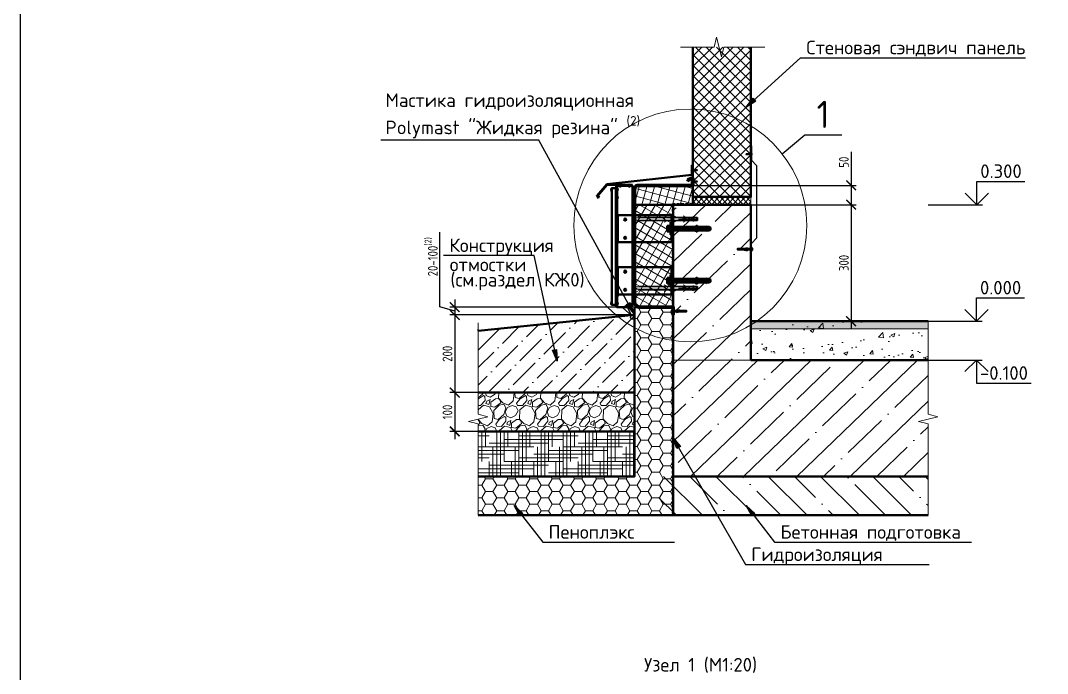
# Model space of a CAD drawing. Header units: millimetres. Extents: x -3689 to 2955806, y -724709 to -635850.
# Drawn here: x 2939567 to 2942212, y -714310 to -712627 of the extents above; entities that cross this region are included whole.
import ezdxf

# ---------------------------------------------------------------- set-up
doc = ezdxf.new("R2010")
doc.units = ezdxf.units.MM
doc.set_wipeout_variables(frame=1)
doc.header["$PDMODE"] = 35
doc.linetypes.add('DASHED2', pattern=[0.375, 0.25, -0.125])
for name, color, linetype, lineweight in [('_PP_Hatch', 9, 'Continuous', 9), ('_PP_Primary Line Continuous', 3, 'Continuous', 40), ('_Выноска', 7, 'Continuous', 15), ('K_Dim', 165, 'Continuous', 13), ('гидроветрозащита', 10, 'Continuous', 70), ('Гидроизоляция монолита', 30, 'DASHED2', 50), ('Стены сечение', 7, 'Continuous', 40), ('Штрих Бетон неармированный', 7, 'Continuous', 15), ('Штрих Железобетон', 7, 'Continuous', 15), ('Штрих Мин. Вата', 40, 'Continuous', 15)]:
    doc.layers.add(name, color=color, linetype=linetype, lineweight=lineweight)
doc.layers.add('S-METL', color=14, linetype='Continuous')
doc.layers.add('S-WALL-PATT', color=181, linetype='Continuous')
doc.styles.add('GOST 2.304', font='CS_Gost2304.shx')
doc.styles.add('GOST-2.304_Type-B', font='')
doc.styles.add('PDF ISOCPEUR', font='isocpeur.ttf')
doc.styles.get('GOST-2.304_Type-B').set_extended_font_data('GOST Common')
doc.linetypes.add('зигзаг', pattern='A,0.00254,-5.08,[131,ltypeshp.shx,S=5.08,R=0,X=-5.08,Y=0],-10.16,[131,ltypeshp.shx,S=5.08,R=180,X=5.08,Y=0],-5.08', length=20.32254)
doc.dimstyles.new('SPDS', dxfattribs={"dimscale": 100, "dimtxt": 2.5, "dimasz": 2.5, "dimexe": 1.25, "dimexo": 0.625, "dimtad": 1, "dimdec": 0, "dimrnd": 0.001, "dimtxsty": 'GOST 2.304', "dimblk": 'ARCHTICK', "dimblk1": 'ARCHTICK', "dimblk2": 'ARCHTICK', "dimcen": 2.5, "dimdle": 2, "dimadec": 0, "dimazin": 2, "dimtfac": 0.75, "dimtdec": 4, "dimtmove": 1, "dimatfit": 3, "dimfxl": 1, "dimtolj": 1, "dimarcsym": 0})

# ---------------------------------------------------------------- blocks, each defined once
blk = doc.blocks.new('*U395')
for points in [[(-60.6, -10.6), (-50, 0)], [(-50, 0), (100.4, 0)], [(111, -10.6), (100.4, 0)], [(-80.6, -11.6), (-90.6, -11.6), (-90.6, -10.6), (-60.6, -10.6)], [(131, -11.6), (141, -11.6), (141, -10.6), (111, -10.6)]]:
    blk.add_lwpolyline(points)
blk = doc.blocks.new('шуруп 4х40')
at = {"color": 0}
for p, q in [((-3.2, -2.9), (-3.2, 2.9)), ((-1.1, 5.3), (0, 5.3)), ((0, -5.3), (0, 5.3)), ((0, 1.9), (0.1, 2)), ((0.8, -1.7), (0, 1.1)), ((1.1, -2), (0.1, 2)), ((0.1, 2), (0.4, 1.7)), ((1.4, -1.7), (0.4, 1.7)), ((2.3, 1.7), (0.4, 1.7)), ((2.3, 1.7), (2.5, 2)), ((3.2, -1.7), (2.3, 1.7)), ((3.5, -2), (2.5, 2)), ((2.5, 2), (2.8, 1.7)), ((3.8, -1.7), (2.8, 1.7)), ((2.8, 1.7), (4.7, 1.7)), ((4.7, 1.7), (4.9, 2)), ((5.6, -1.7), (4.7, 1.7)), ((5.9, -2), (4.9, 2)), ((4.9, 2), (5.2, 1.7)), ((6.2, -1.7), (5.2, 1.7)), ((5.2, 1.7), (7.1, 1.7)), ((7.1, 1.7), (7.3, 2)), ((8.1, -1.7), (7.1, 1.7)), ((8.4, -2), (7.3, 2)), ((7.3, 2), (7.7, 1.7)), ((8.6, -1.7), (7.7, 1.7)), ((9.5, 1.7), (7.7, 1.7)), ((9.5, 1.7), (9.8, 2)), ((10.5, -1.7), (9.5, 1.7)), ((10.8, -2), (9.8, 2)), ((9.8, 2), (10.1, 1.7)), ((11.1, -1.7), (10.1, 1.7)), ((12, 1.7), (10.1, 1.7)), ((12, 1.7), (12.2, 2)), ((12.9, -1.7), (12, 1.7)), ((13.2, -2), (12.2, 2)), ((12.2, 2), (12.5, 1.7)), ((13.5, -1.7), (12.5, 1.7)), ((12.5, 1.7), (14.4, 1.7)), ((14.4, 1.7), (14.6, 2)), ((15.3, -1.7), (14.4, 1.7)), ((15.6, -2), (14.6, 2)), ((14.6, 2), (14.9, 1.7)), ((15.9, -1.7), (14.9, 1.7)), ((14.9, 1.7), (16.8, 1.7)), ((16.8, 1.7), (17.1, 2)), ((17.8, -1.7), (16.8, 1.7)), ((18.1, -2), (17.1, 2)), ((17.1, 2), (17.4, 1.7)), ((18.3, -1.7), (17.4, 1.7)), ((19.2, 1.7), (17.4, 1.7)), ((19.2, 1.7), (19.5, 2)), ((20.2, -1.7), (19.2, 1.7)), ((20.5, -2), (19.5, 2)), ((19.5, 2), (19.8, 1.7)), ((20.7, -1.7), (19.8, 1.7)), ((21.6, 1.7), (19.8, 1.7)), ((21.6, 1.7), (21.9, 2)), ((22.6, -1.7), (21.6, 1.7)), ((22.9, -2), (21.9, 2)), ((21.9, 2), (22.2, 1.7)), ((23.2, -1.7), (22.2, 1.7)), ((24, 1.7), (22.2, 1.7)), ((24, 1.7), (24.3, 2)), ((25, -1.7), (24, 1.7)), ((25.3, -2), (24.3, 2)), ((24.3, 2), (24.6, 1.7)), ((25.6, -1.7), (24.6, 1.7)), ((26.5, 1.7), (24.6, 1.7)), ((26.5, 1.7), (26.7, 2)), ((27.4, -1.7), (26.5, 1.7)), ((27.7, -2), (26.7, 2)), ((26.7, 2), (27, 1.7)), ((28, -1.7), (27, 1.7)), ((28.9, 1.7), (27, 1.7)), ((28.9, 1.7), (29.1, 2)), ((29.8, -1.7), (28.9, 1.7)), ((30.1, -2), (29.1, 2)), ((29.1, 2), (29.4, 1.7)), ((30.4, -1.7), (29.4, 1.7)), ((29.4, 1.7), (31.3, 1.7)), ((31.3, 1.7), (31.5, 2)), ((32.2, -1.7), (31.3, 1.7)), ((32.5, -2), (31.5, 2)), ((31.5, 2), (31.8, 1.7)), ((32.8, -1.7), (31.8, 1.7)), ((31.8, 1.7), (33.8, 1.7)), ((33.8, 1.7), (34, 2)), ((34.7, -1.7), (33.8, 1.7)), ((35, -2), (34, 2)), ((34, 2), (34.3, 1.7)), ((35.3, -1.7), (34.3, 1.7)), ((34.3, 1.7), (35.7, 1.7)), ((36.2, 1.5), (35.7, 1.7)), ((36.5, 1.7), (36.2, 1.5)), ((36.9, -1.2), (36.2, 1.5)), ((37.2, -1.4), (36.5, 1.7)), ((36.9, 1.2), (36.5, 1.7)), ((37.4, -1), (36.9, 1.2)), ((40, 0), (36.9, 1.2)), ((37.4, -1), (40, 0)), ((-1.1, -5.3), (0, -5.3)), ((0, -1.7), (0.8, -1.7)), ((0.8, -1.7), (1.1, -2)), ((1.4, -1.7), (1.1, -2)), ((1.4, -1.7), (3.2, -1.7)), ((3.2, -1.7), (3.5, -2)), ((3.8, -1.7), (3.5, -2)), ((3.8, -1.7), (5.6, -1.7)), ((5.6, -1.7), (5.9, -2)), ((6.2, -1.7), (5.9, -2)), ((6.2, -1.7), (8.1, -1.7)), ((8.1, -1.7), (8.4, -2)), ((8.6, -1.7), (8.4, -2)), ((8.6, -1.7), (10.5, -1.7)), ((10.5, -1.7), (10.8, -2)), ((11.1, -1.7), (10.8, -2)), ((11.1, -1.7), (12.9, -1.7)), ((12.9, -1.7), (13.2, -2)), ((13.5, -1.7), (13.2, -2)), ((13.5, -1.7), (15.3, -1.7)), ((15.3, -1.7), (15.6, -2)), ((15.9, -1.7), (15.6, -2)), ((15.9, -1.7), (17.8, -1.7)), ((17.8, -1.7), (18.1, -2)), ((18.3, -1.7), (18.1, -2)), ((18.3, -1.7), (20.2, -1.7)), ((20.2, -1.7), (20.5, -2)), ((20.7, -1.7), (20.5, -2)), ((20.7, -1.7), (22.6, -1.7)), ((22.6, -1.7), (22.9, -2)), ((23.2, -1.7), (22.9, -2)), ((23.2, -1.7), (25, -1.7)), ((25, -1.7), (25.3, -2)), ((25.6, -1.7), (25.3, -2)), ((25.6, -1.7), (27.4, -1.7)), ((27.4, -1.7), (27.7, -2)), ((28, -1.7), (27.7, -2)), ((28, -1.7), (29.8, -1.7)), ((29.8, -1.7), (30.1, -2)), ((30.4, -1.7), (30.1, -2)), ((30.4, -1.7), (32.2, -1.7)), ((32.2, -1.7), (32.5, -2)), ((32.8, -1.7), (32.5, -2)), ((32.8, -1.7), (34.7, -1.7)), ((34.7, -1.7), (35, -2)), ((35.3, -1.7), (35, -2)), ((35.3, -1.7), (35.7, -1.7)), ((35.7, -1.7), (36.9, -1.2)), ((36.9, -1.2), (37.2, -1.4)), ((37.2, -1.4), (37.4, -1))]:
    blk.add_line(p, q, dxfattribs=at)
for centre, start, end in [((1.8, 0.6), 122.3235, 155.8642), ((1.8, -0.6), 204.1358, 237.6765)]:
    blk.add_arc(centre, 5.56, start, end, dxfattribs=at)
blk = doc.blocks.new('дюбель 6х40')
for p, q in [((0, 3), (12, 3)), ((0, -3), (0, 3)), ((12, 3.6), (12.1, 4.5)), ((21, 2.1), (12, 3.6)), ((12, 3), (12, 2.1)), ((12, 2.1), (21, 2.1)), ((12, 0.3), (40, 0.3)), ((12, -0.3), (12, 0.3)), ((21, 3), (12.1, 4.5)), ((21, 3), (38.6, 3)), ((24, 1.2), (24, 3)), ((24, 1.2), (27.6, 1.2)), ((27.6, 1.2), (27.6, 3)), ((30, 1.2), (30, 3)), ((30, 1.2), (33.6, 1.2)), ((33.6, 1.2), (33.6, 3)), ((38.6, 3), (38.6, 0.3)), ((40, 1.8), (38.6, 3)), ((40, 1.8), (40, 0.3)), ((12, -3), (0, -3)), ((12, -0.3), (40, -0.3)), ((21, -2.1), (12, -3.6)), ((12, -2.1), (21, -2.1)), ((12, -3), (12, -2.1)), ((12, -3.6), (12.1, -4.5)), ((21, -3), (12.1, -4.5)), ((38.6, -3), (21, -3)), ((24, -1.2), (27.6, -1.2)), ((24, -1.2), (24, -3)), ((27.6, -1.2), (27.6, -3)), ((30, -1.2), (33.6, -1.2)), ((30, -1.2), (30, -3)), ((33.6, -1.2), (33.6, -3)), ((38.6, -0.3), (38.6, -3)), ((40, -1.8), (38.6, -3)), ((40, -0.3), (40, -1.8))]:
    blk.add_line(p, q)
blk = doc.blocks.new('*U410')
for name in ['шуруп 4х40', 'дюбель 6х40']:
    blk.add_blockref(name, (0, 0))
blk = doc.blocks.new('анкер')
at = {"color": 9, "ltscale": 10}
blk.add_line((10.1, 0), (-105.7, 0), dxfattribs=at)
at = {"color": 9, "ltscale": 5}
for p, q in [((-103, 6.2), (-102.4, 7.4)), ((-103, -6.2), (-103, 6.2)), ((-97.3, 7.4), (-102.4, 7.4)), ((-97.3, 3.7), (-102.4, 3.7)), ((-96.6, 8.7), (-97.3, 7.4)), ((-96.6, 8.7), (-96.6, -8.7)), ((-103, -6.2), (-102.4, -7.4)), ((-97.3, -3.7), (-102.4, -3.7)), ((-97.3, -7.4), (-102.4, -7.4)), ((-96.6, -8.7), (-97.3, -7.4))]:
    blk.add_line(p, q, dxfattribs=at)
at = {"color": 9}
for p, q in [((-96.1, 8.7), (-96.6, 8.7)), ((-96.1, -8.7), (-96.6, -8.7))]:
    blk.add_line(p, q, dxfattribs=at)
at = {"color": 9, "ltscale": 3}
blk.add_line((-96.1, 8.7), (-96.1, -8.7), dxfattribs=at)
at = {"color": 9, "ltscale": 7}
for p, q in [((-94.3, 4.9), (-28.6, 4.9)), ((-22.3, 4.9), (-28.4, 8.4)), ((-28.4, 8.4), (-28.4, 7.5)), ((-22.5, 4.1), (-28.4, 7.5)), ((-22.3, 4.9), (-4.3, 4.9)), ((-22.3, 4.9), (-4.3, 4.9)), ((-1.2, 4.9), (-4.3, 6.7)), ((-4.3, 6.7), (-4.3, 6.2)), ((-1.2, 4.1), (-4.3, 6.2)), ((-4.3, 4.9), (-4.3, 4.1)), ((-4.3, 4.1), (-1.2, 4.1)), ((-1.2, 4.9), (6.3, 4.9)), ((8.6, 3), (6.3, 4.9)), ((8.2, -0.5), (8.2, 0.5)), ((8.6, -3), (8.6, 3)), ((-94.3, -4.9), (-28.6, -4.9)), ((-22.5, -4.1), (-28.4, -7.5)), ((-22.3, -4.9), (-28.4, -8.4)), ((-28.4, -8.4), (-28.4, -7.5)), ((-24.9, -0.5), (-25.9, -0.5)), ((-22.3, -4.9), (-4.3, -4.9)), ((-4.3, -4.9), (-4.3, -4.1)), ((-4.3, -4.1), (-1.2, -4.1)), ((-1.2, -4.1), (-4.3, -6.2)), ((-1.2, -4.9), (-4.3, -6.7)), ((-4.3, -6.7), (-4.3, -6.2)), ((-1.2, -4.9), (6.3, -4.9)), ((8.6, -3), (6.3, -4.9))]:
    blk.add_line(p, q, dxfattribs=at)
blk.add_lwpolyline([(-96.1, -8.9), (-94.3, -8.9), (-94.3, 8.9), (-96.1, 8.9)], close=True, dxfattribs=at)
at = {"color": 9, "ltscale": 5}
blk.add_lwpolyline([(-94.3, 14.9), (-91.4, 14.9), (-91.4, -14.9), (-94.3, -14.9)], close=True, dxfattribs=at)
at = {"color": 9, "ltscale": 7}
for points in [[(-29.4, 0.5), (-30.2, 0.5)], [(-28.6, 4.9), (-28.6, 4.1), (-22.5, 4.1)], [(8.2, 0.5), (4.6, 0.5), (2.2, -1.7), (-2.5, 1.9), (-7.9, -1.7), (-13.6, 1.9), (-18.9, -1.7), (-23.3, 1.9), (-24.9, 0.5), (-26.4, 0.5)], [(8.2, -0.5), (4.6, -0.5), (2.2, -2.6), (-2.5, 1), (-7.9, -2.6), (-13.6, 1), (-18.9, -2.6), (-23.3, 0.9), (-24.9, -0.5), (-26.4, -0.5)], [(-29.4, -0.5), (-30.2, -0.5)], [(-28.6, -4.9), (-28.6, -4.1), (-22.5, -4.1)]]:
    blk.add_lwpolyline(points, dxfattribs=at)
for centre, radius, start, end in [((-30.2, 0), 0.471, 90, 270), ((-27.9, 0), 1.57, 17.4576, 162.5424), ((-27.9, 0), 1.57, 197.4576, 342.5424)]:
    blk.add_arc(centre, radius, start, end, dxfattribs=at)
at = {"color": 9, "ltscale": 5}
for points in [[(-102.4, 7.4), (-103.4, 5.6), (-102.4, 3.7)], [(-102.4, 3.7), (-103.4, 0), (-102.4, -3.7)], [(-97.3, 3.7), (-98.4, 5.6), (-97.3, 7.4)], [(-97.3, -3.7), (-98.4, 0), (-97.3, 3.7)], [(-102.4, -3.7), (-103.4, -5.6), (-102.4, -7.4)], [(-97.3, -7.4), (-98.4, -5.6), (-97.3, -3.7)]]:
    blk.add_rational_spline(points, [1.31624349047, 1.51986706708, 1.31624349047], degree=2, dxfattribs=at)
blk = doc.blocks.new('4.2x16')
at = {"lineweight": 0}
for p, q in [((-1.2, 5.3), (-1.2, -5.3)), ((14.9, 1.6), (16, 0))]:
    blk.add_line(p, q, dxfattribs=at)
for points in [[(-1.2, 3.6, 0.114819), (-2.1, 0.2), (-1.6, 0.2), (-1.6, -0.2), (-2.1, -0.2, 0.114819), (-1.2, -3.6)], [(0, -5.3), (0, 5.3, 0.414214), (-0.2, 5.5), (-1, 5.5, 0.414214), (-1.2, 5.3, 0.209763), (-1.2, 3.8)], [(0, 3.1, 0.414214), (1.5, 1.6), (3.3, 1.6), (3.6, 2.1)], [(14.2, -0.8, 0.131652), (14.9, -1.6), (16, 0), (14.2, -0.8), (9.9, 1.6), (14.9, 1.6), (14.7, 1.3), (15.7, -0.1)], [(-1.2, -3.8, 0.209763), (-1.2, -5.3, 0.414214), (-1, -5.5), (-0.2, -5.5, 0.414214), (0, -5.3)], [(5.1, -1.6), (1.5, -1.6, 0.414214), (0, -3.1)]]:
    blk.add_lwpolyline(points, format="xyb", dxfattribs=at)
for points in [[(0, -1.6), (0, -1.6), (0, 1.6)], [(3.6, 2.1), (5.4, -2.1)], [(3.9, 1.6), (5.3, 1.6)], [(5.6, 2.1), (7.4, -2.1)], [(5.9, 1.6), (7.3, 1.6)], [(7.6, 2.1), (9.4, -2.1)], [(7.9, 1.6), (9.3, 1.6)], [(14.7, 1.3), (11, 1.3), (14.6, -0.7)], [(7.1, -1.6), (5.7, -1.6)], [(9.1, -1.6), (7.7, -1.6)], [(11.1, -1.6), (9.7, -1.6)], [(11.7, -1.6), (11.4, -2.1)], [(14.9, -1.6), (11.7, -1.6)]]:
    blk.add_lwpolyline(points, dxfattribs=at)
for points in [[(3.6, 2.1), (5.7, -1.6), (5.4, -2.1), (3.3, 1.6)], [(5.3, 1.6), (5.6, 2.1), (7.7, -1.6), (7.4, -2.1)], [(7.3, 1.6), (7.6, 2.1), (9.7, -1.6), (9.4, -2.1)], [(9.6, 2.1), (11.4, -2.1), (9.3, 1.6), (9.6, 2.1), (11.7, -1.6)]]:
    blk.add_lwpolyline(points, close=True, dxfattribs=at)
blk = doc.blocks.new('*U385')
blk.add_blockref('4.2x16', (0, 0))
blk = doc.blocks.new('перфолента')
at = {"layer": '_PP_Primary Line Continuous', "color": 116, "true_color": 0x136734}
for points in [[(-3.3, -10.6), (-1.3, -10.6), (-1.3, 3.4), (-3.3, 3.4), (-3.3, -10.6)], [(-3.3, 3.4), (-1.3, -10.6), (-1.3, 3.4), (-3.3, -10.6)]]:
    blk.add_lwpolyline(points, dxfattribs=at)
blk = doc.blocks.new('кляммер')
at = {"layer": '_PP_Primary Line Continuous', "color": 6}
blk.add_lwpolyline([(0, 38), (0, 24.6), (-1, 24.6), (-1, 14.6), (0, 14.6), (0, 0)], dxfattribs=at)
blk.add_lwpolyline([(0, 0), (0, 6, 0.414214), (-1, 7), (-10.2, 7, -0.485847), (-13.1, 10.7), (-11.6, 16.8, 0.144281), (-11.7, 18), (-11.9, 18.6)], format="xyb", dxfattribs=at)
blk = doc.blocks.new('заклнпка')
at = {"layer": '_PP_Primary Line Continuous', "color": 116, "true_color": 0x136734}
blk.add_lwpolyline([(-0.3, -2.4), (0, -2.4), (0, -1.4), (2, -1.4, 1.795088), (2, 1.6), (0, 1.6), (0, 2.6), (-0.3, 2.6, 0.29532)], format="xyb", close=True, dxfattribs=at)
blk = doc.blocks.new('ваыаы')
at = {"layer": '_PP_Primary Line Continuous', "color": 159, "true_color": 0x22346e}
blk.add_lwpolyline([(-141.4, 35), (0, 35), (0, -35), (-141.4, -35)], close=True, dxfattribs=at)
blk.add_lwpolyline([(0, -35), (-3, -35), (-3, 35), (0, 35), (-3, -35), (0, -35), (-3, 35)], dxfattribs=at)
blk = doc.blocks.new('_ARCHTICK')
at = {"color": 0, "linetype": 'ByBlock', "const_width": 0.15}
blk.add_lwpolyline([(-0.5, -0.5), (0.5, 0.5)], dxfattribs=at)
blk = doc.blocks.new('*D421')
at = {"layer": '_Выноска', "color": 0, "lineweight": -2, "transparency": 16777216}
for p, q in [((2941706.5, -712965.8), (2941706.5, -713052)), ((2941706.5, -713032), (2941706.5, -713122)), ((2941253.6, -713052), (2941719, -713052)), ((2941253.6, -713102), (2941719, -713102))]:
    blk.add_line(p, q, dxfattribs=at)
at = {"layer": 'Defpoints', "color": 0, "transparency": 16777216}
for p in [(2941247.4, -713052), (2941247.4, -713102), (2941706.5, -713102)]:
    blk.add_point(p, dxfattribs=at)
at = {"layer": '_Выноска', "color": 0, "lineweight": -2, "transparency": 16777216, "xscale": 25, "yscale": 25, "zscale": 25}
for p, rotation in [((2941706.5, -713052), 90), ((2941706.5, -713102), 270)]:
    blk.add_blockref('_ARCHTICK', p, dxfattribs=dict(at, rotation=rotation))
at = {"layer": '_Выноска', "color": 0, "transparency": 16777216, "insert": (2941687.8, -712992.2), "char_height": 25, "attachment_point": 5, "rotation": 90, "style": 'GOST 2.304'}
blk.add_mtext('\\A1;50', dxfattribs=at)
blk = doc.blocks.new('*D422')
at = {"layer": '_Выноска', "color": 0, "lineweight": -2, "transparency": 16777216}
for p, q in [((2941706.5, -713082), (2941706.5, -713422)), ((2941454.6, -713102), (2941719, -713102)), ((2941469.5, -713402), (2941719, -713402))]:
    blk.add_line(p, q, dxfattribs=at)
at = {"layer": 'Defpoints', "color": 0, "transparency": 16777216}
for p in [(2941448.4, -713102), (2941463.3, -713402), (2941706.5, -713402)]:
    blk.add_point(p, dxfattribs=at)
at = {"layer": '_Выноска', "color": 0, "lineweight": -2, "transparency": 16777216, "xscale": 25, "yscale": 25, "zscale": 25}
for p, rotation in [((2941706.5, -713102), 90), ((2941706.5, -713402), 270)]:
    blk.add_blockref('_ARCHTICK', p, dxfattribs=dict(at, rotation=rotation))
at = {"layer": '_Выноска', "color": 0, "transparency": 16777216, "insert": (2941687.8, -713252), "char_height": 25, "attachment_point": 5, "rotation": 90, "style": 'GOST 2.304'}
blk.add_mtext('\\A1;300', dxfattribs=at)
blk = doc.blocks.new('*D423')
at = {"layer": '_Выноска', "color": 0, "lineweight": -2, "transparency": 16777216}
for p, q in [((2940685.3, -713366), (2940685.3, -713606)), ((2941142.1, -713386), (2940672.8, -713386)), ((2941142.1, -713586), (2940672.8, -713586))]:
    blk.add_line(p, q, dxfattribs=at)
at = {"layer": 'Defpoints', "color": 0, "transparency": 16777216}
for p in [(2941148.4, -713386), (2940685.3, -713586), (2941148.4, -713586)]:
    blk.add_point(p, dxfattribs=at)
at = {"layer": '_Выноска', "color": 0, "lineweight": -2, "transparency": 16777216, "xscale": 25, "yscale": 25, "zscale": 25}
for p, rotation in [((2940685.3, -713386), 90), ((2940685.3, -713586), 270)]:
    blk.add_blockref('_ARCHTICK', p, dxfattribs=dict(at, rotation=rotation))
at = {"layer": '_Выноска', "color": 0, "transparency": 16777216, "insert": (2940666.5, -713486), "char_height": 25, "attachment_point": 5, "rotation": 90, "style": 'GOST 2.304'}
blk.add_mtext('\\A1;200', dxfattribs=at)
blk = doc.blocks.new('*D424')
at = {"layer": '_Выноска', "color": 0, "lineweight": -2, "transparency": 16777216}
for p, q in [((2940685.3, -713566), (2940685.3, -713706)), ((2941142.1, -713586), (2940672.8, -713586)), ((2941142.1, -713686), (2940672.8, -713686))]:
    blk.add_line(p, q, dxfattribs=at)
at = {"layer": 'Defpoints', "color": 0, "transparency": 16777216}
for p in [(2941148.4, -713586), (2940685.3, -713686), (2941148.4, -713686)]:
    blk.add_point(p, dxfattribs=at)
at = {"layer": '_Выноска', "color": 0, "lineweight": -2, "transparency": 16777216, "xscale": 25, "yscale": 25, "zscale": 25}
for p, rotation in [((2940685.3, -713586), 90), ((2940685.3, -713686), 270)]:
    blk.add_blockref('_ARCHTICK', p, dxfattribs=dict(at, rotation=rotation))
at = {"layer": '_Выноска', "color": 0, "transparency": 16777216, "insert": (2940666.5, -713636), "char_height": 25, "attachment_point": 5, "rotation": 90, "style": 'GOST 2.304'}
blk.add_mtext('\\A1;100', dxfattribs=at)
blk = doc.blocks.new('*D425')
at = {"layer": '_Выноска', "color": 0, "lineweight": -2, "transparency": 16777216}
for p, q in [((2940647.1, -713364.6), (2940647.1, -713172.7)), ((2940685.3, -713346), (2940685.3, -713406)), ((2940685.3, -713376), (2940647.1, -713364.6)), ((2941142.1, -713366), (2940672.8, -713366)), ((2941142.1, -713386), (2940672.8, -713386))]:
    blk.add_line(p, q, dxfattribs=at)
at = {"layer": 'Defpoints', "color": 0, "transparency": 16777216}
for p in [(2941148.4, -713366), (2940685.3, -713386), (2941148.4, -713386)]:
    blk.add_point(p, dxfattribs=at)
at = {"layer": '_Выноска', "color": 0, "lineweight": -2, "transparency": 16777216, "xscale": 25, "yscale": 25, "zscale": 25}
for p, rotation in [((2940685.3, -713366), 90), ((2940685.3, -713386), 270)]:
    blk.add_blockref('_ARCHTICK', p, dxfattribs=dict(at, rotation=rotation))
at = {"layer": '_Выноска', "color": 0, "transparency": 16777216, "insert": (2940624.6, -713236), "char_height": 25, "width": 244.624, "attachment_point": 5, "rotation": 90, "style": 'GOST 2.304'}
blk.add_mtext('\\A1;20-100{\\H0.7x;\\S(2)^ ;}', dxfattribs=at)
blk = doc.blocks.new('заккккккл')
at = {"layer": '_PP_Primary Line Continuous', "color": 7}
for radius in [2.61, 0.21]:
    blk.add_circle((0, 0), radius, dxfattribs=at)
blk = doc.blocks.new('Паршют')
at = {"color": 1}
for p, q in [((164.4, 0), (113, 0)), ((162.6, -0.5), (162.6, 0.5)), ((163, -3), (163, 3)), ((83.3, -4.2), (77.4, -7.6)), ((83.5, -5), (77.4, -8.5)), ((77.4, -8.5), (77.4, -7.6)), ((113, -5), (125.8, -5)), ((131.8, -4.2), (125.9, -7.6)), ((132, -5), (125.9, -8.5)), ((125.9, -8.5), (125.9, -7.6)), ((129.4, -0.5), (128.5, -0.5)), ((132, -5), (150, -5)), ((150, -5), (150, -4.2)), ((150, -4.2), (153.2, -4.2)), ((153.2, -4.2), (150.1, -6.3)), ((153.2, -5), (150.1, -6.8)), ((150.1, -6.8), (150.1, -6.3)), ((153.2, -5), (160.6, -5)), ((163, -3), (160.6, -5))]:
    blk.add_line(p, q, dxfattribs=at)
at = {"color": 9, "ltscale": 7}
for p, q in [((83.5, -5), (101.5, -5)), ((107.6, -4.2), (101.7, -7.6)), ((107.8, -5), (101.7, -8.5)), ((101.7, -8.5), (101.7, -7.6)), ((107.8, -5), (125.8, -5))]:
    blk.add_line(p, q, dxfattribs=at)
at = {"color": 1}
for points in [[(77.4, 7.6), (77.4, 8.5), (83.5, 5), (101.5, 5), (101.5, 4.2), (107.6, 4.2), (101.7, 7.6), (101.7, 8.5), (107.8, 5), (125.8, 5), (125.8, 4.2), (131.8, 4.2), (125.9, 7.6), (125.9, 8.5), (132, 5), (150, 5), (150, 4.2), (153.2, 4.2), (150.1, 6.3), (150.1, 6.8), (153.2, 5), (160.6, 5), (162.9, 3), (162.9, -3), (160.6, -5), (153.2, -5), (150.1, -6.8), (150.1, -6.3), (153.2, -4.2), (150, -4.2), (150, -5), (132, -5), (125.9, -8.5), (125.9, -7.6), (131.8, -4.2), (125.8, -4.2), (125.8, -5), (107.8, -5), (101.7, -8.5), (101.7, -7.6), (107.6, -4.2), (101.5, -4.2), (101.5, -5), (83.5, -5), (77.4, -8.5), (77.4, -7.6), (83.3, -4.2), (77.2, -4.2), (77.2, -5), (12.7, -5), (3, -10.4), (3, -30), (0, -30), (0, 30), (3, 30), (3, 10.4), (12.7, 5), (77.2, 5), (77.2, 4.2), (83.3, 4.2), (77.4, 7.6)], [(162.9, -3), (3.4, -3), (0.6, -6.7), (0.6, -6.7), (0, -6.7), (0, 6.7), (0.6, 6.7), (0.6, 6.7), (3.4, 3), (162.9, 3)], [(113, 5), (125.8, 5), (125.8, 4.2), (131.8, 4.2), (125.9, 7.6)], [(125, 0.5), (124.1, 0.5)], [(132, 5), (125.9, 8.5), (125.9, 7.6)], [(162.6, 0.5), (158.9, 0.5), (156.6, -1.7), (151.9, 1.9), (146.5, -1.7), (140.8, 1.9), (135.5, -1.7), (131.1, 1.9), (129.4, 0.5), (128, 0.5)], [(162.6, -0.5), (158.9, -0.5), (156.6, -2.6), (151.9, 1), (146.5, -2.6), (140.8, 1), (135.5, -2.6), (131.1, 0.9), (129.4, -0.5), (128, -0.5)], [(150, 5), (132, 5), (150, 5), (150, 4.2), (153.2, 4.2), (150.1, 6.3)], [(163, 3), (160.6, 5), (153.2, 5), (150.1, 6.8), (150.1, 6.3)], [(77.2, -5), (77.2, -4.2), (83.3, -4.2)], [(125, -0.5), (124.1, -0.5)], [(125.8, -5), (125.8, -4.2), (131.8, -4.2)]]:
    blk.add_lwpolyline(points, dxfattribs=at)
at = {"color": 9, "ltscale": 7}
for points in [[(83.5, 5), (101.5, 5), (83.5, 5), (77.4, 8.5), (77.4, 7.6)], [(101.5, 5), (101.5, 4.2), (107.6, 4.2), (101.7, 7.6)], [(107.8, 5), (125.8, 5), (107.8, 5), (101.7, 8.5), (101.7, 7.6)], [(101.5, -5), (101.5, -4.2), (107.6, -4.2)]]:
    blk.add_lwpolyline(points, dxfattribs=at)
at = {"color": 1}
for centre, radius, start, end in [((124.1, 0), 0.471, 90, 270), ((126.5, 0), 1.57, 17.4576, 162.5424), ((126.5, 0), 1.57, 197.4576, 342.5424)]:
    blk.add_arc(centre, radius, start, end, dxfattribs=at)

msp = doc.modelspace()

# ---------------------------------------------------------------- hatches: boundary and pattern name
for points in [[(2941435.2, -712851.5), (2941453.9, -712827.4), (2941461, -712835.2)], [(2940948.8, -713504.9), (2940937.2, -713476.7), (2940947.6, -713474.5)], [(2941247.4, -713701.5), (2941266.8, -713725), (2941257.6, -713730.2)], [(2940838.6, -713877), (2940861.1, -713897.5), (2940852.8, -713903.9)], [(2941436.1, -713877), (2941458.7, -713897.5), (2941450.3, -713903.9)]]:
    msp.add_hatch(color=256).paths.add_polyline_path(points, flags=0)
at = {"layer": '_PP_Hatch', "ltscale": 10}
h = msp.add_hatch(dxfattribs=at)
h.set_pattern_fill('ANSI35', color=256, scale=15, angle=359)
h.set_pattern_definition([(44, (2873942.74, -726670.135), (-66.16621, 68.51712), []), (44, (2874010.08, -726671.31), (-66.16621, 68.51712), [119.0625, -23.8125, 0, -23.8125])])
h.paths.add_polyline_path([(2941448.4, -713502), (2941448.4, -713102), (2941248.4, -713102), (2941248.4, -713502), (2941248.4, -713802), (2941448.4, -713802)])
h.paths.add_polyline_path([(2941904.9, -713802), (2941904.9, -713502), (2941448.4, -713502), (2941448.4, -713802)])
at = {"layer": '_PP_Hatch', "ltscale": 20}
h = msp.add_hatch(dxfattribs=at)
h.set_pattern_fill('ANSI36', color=256, scale=10)
h.set_pattern_definition([(45, (2910511.015, -739894.772), (16.83798, 61.73926), [79.375, -15.875, 0, -15.875])])
h.paths.add_polyline_path([(2940745.8, -713586), (2941148.4, -713586), (2941148.4, -713478.4), (2941148.1, -713446.3), (2941148.1, -713386.1), (2940745.3, -713426.7)])
h = msp.add_hatch(dxfattribs=at)
h.set_pattern_fill('GRAVEL', color=256, scale=3, angle=45)
h.set_pattern_definition([(273.0127875, (2922119.311, -584603.965), (53.88153666, -915.98612435), [10.251643, -1014.91451]), (229.969741, (2922119.8497, -584614.2023), (592.696900665, 700.45998026), [17.59214, -1741.621467]), (177.510447, (2922108.5345, -584627.6727), (1131.51227128, -53.8815363), [12.404446, -1228.041684]), (312.273689, (2922100.991, -584662.157), (-1023.74919768, 1131.51227136), [16.020136, -1585.993123]), (337.8336542, (2922111.7674, -584674.0108), (-915.98612436, 377.17075705), [15.70901, -1555.194232]), (42.273689, (2922126.3154, -584679.9378), (-1131.51227136, -1023.74919768), [16.020136, -1585.993123]), (82.6942405, (2922138.1694, -584669.1615), (-161.64461011, -1239.275344717), [21.18581, -2097.39346]), (117.2553284, (2922140.8635, -584648.1477), (-808.22305076, 1562.564565135), [20.001586, -1980.1577]), (166.4295656, (2922131.7036, -584630.3668), (-1131.51227128, 269.40768353), [16.07439, -1591.36637]), (220.2363583, (2922116.078, -584626.595), (646.5784408, 538.81536716), [18.3514, -899.21811]), (267.3974378, (2922102.0688, -584638.449), (-53.881536683, -1239.27534471), [23.732338, -2349.503175]), (183.814075, (2922154.873, -584609.353), (-700.45997745, -53.88153668), [8.100136, -801.916975]), (216.4692344, (2922146.7904, -584609.8918), (808.22305079, 592.69690413), [15.41046, -1525.63917]), (270, (2922134.4, -584619.05), (53.881537, -53.881537), [10.77628, -96.986793]), (248.1985905, (2922124.16, -584616.358), (161.6446102, 377.1707571), [5.80324, -574.51867]), (336.80141, (2922122.005, -584621.746), (-215.5261469, 107.7630734), [8.20697, -402.14259]), (75.963757, (2922129.548, -584624.979), (53.8815367, 269.4076836), [13.32959, -430.988945]), (206.565051, (2922132.781, -584612.047), (161.64461, 53.8815367), [9.638614, -231.326944]), (61.3895403, (2922090.7536, -584652.997), (377.17075708, 700.45997744), [13.50264, -1336.7648]), (115.346176, (2922097.2194, -584641.143), (377.17075706, -808.2230509), [11.32797, -1121.46647]), (338.1985905, (2922122.005, -584601.271), (-377.1707571, 161.6446102), [11.606403, -568.715508]), (28.6104597, (2922132.7812, -584605.5812), (-700.45997742, -377.17075713), [13.50264, -1336.7648]), (24.443955, (2922124.16, -584686.4036), (-377.1707571, -161.6446102), [13.021056, -638.03203]), (339.7751406, (2922136.014, -584681.0154), (-862.1045878, 323.2892199), [10.910164, -1080.1078]), (111.8014095, (2922176.425, -584654.613), (-161.6446102, 377.1707571), [11.606403, -568.715508]), (62.3540246, (2922172.1148, -584643.837), (-484.93383048, -915.98612438), [12.77348, -1264.57128]), (114.443955, (2922150.023, -584681.015), (161.6446102, -377.1707571), [6.51053, -644.542557]), (146.309932, (2922173.192, -584657.846), (-269.4076836, 161.6446102), [3.88544, -384.65985]), (210.963757, (2922169.96, -584655.691), (215.526147, 107.7630735), [15.70901, -298.471638]), (231.009006, (2922156.489, -584663.7733), (484.93383051, 592.69690402), [14.55801, -1441.240946]), (348.690068, (2922134.398, -584629.828), (-161.6446102, 53.8815367), [10.989716, -263.75329]), (38.1572266, (2922145.174, -584631.9832), (1023.74919776, 808.22305095), [19.186703, -1899.48027]), (105.945396, (2922160.261, -584620.129), (161.64461017, -592.696904), [7.845247, -776.68177]), (135, (2922158.106, -584612.586), (-107.763073, 0), [4.572, -71.628]), (165.256437, (2922153.795, -584663.2345), (592.69690398, -161.64461022), [10.58601, -1048.018223]), (93.0127875, (2922143.5575, -584660.5404), (-53.88153666, 915.98612435), [20.503286, -1004.662866]), (45, (2922142.48, -584640.065), (0, 107.763073), [19.812, -56.388]), (10.3048465, (2922156.489, -584626.056), (915.98612426, 161.64461067), [12.048287, -1192.7795]), (299.054604, (2922168.343, -584623.901), (161.6446102, -269.4076836), [11.094872, -543.6495]), (252.6459754, (2922173.7312, -584633.5996), (-484.93383065, -1562.56456503), [18.064353, -1788.373933]), (220.4260787, (2922168.343, -584650.8417), (-754.34151417, -646.57844072), [19.110884, -1891.975394])])
h.paths.add_polyline_path([(2940745.8, -713586), (2940745.8, -713686), (2941148.4, -713686), (2941148.4, -713586)])
at = {"layer": '_PP_Hatch', "ltscale": 10}
h = msp.add_hatch(dxfattribs=at)
h.set_pattern_fill('ANSI35', color=256, scale=15, angle=90)
h.set_pattern_definition([(135, (2873942.74, -726670.135), (-67.35192, -67.35192), []), (135, (2873942.74, -726602.78), (-67.35192, -67.35192), [119.0625, -23.8125, 0, -23.8125])])
h.paths.add_polyline_path([(2941448.4, -713802), (2941198.4, -713802), (2941198.4, -713902), (2941448.4, -713902)])
h.paths.add_polyline_path([(2941904.9, -713902), (2941904.9, -713802), (2941448.4, -713802), (2941448.4, -713902)])
at = {"layer": '_Выноска'}
h = msp.add_hatch(color=256, dxfattribs=at)
h.set_gradient(color2=(0, 0, 0))
edge = h.paths.add_edge_path()
edge.add_line((2941295.8, -713000.3), (2941295.8, -713025.3))
edge.add_line((2941295.8, -713025.3), (2941298.4, -713025.3))
edge.add_line((2941298.4, -713025.3), (2941298.4, -712998))
edge.add_line((2941298.4, -712998), (2941297.8, -712998))
edge.add_arc((2941297.8, -713000), 2, 90, 180)
edge.add_line((2941295.8, -713000), (2941295.8, -713000.3))
h = msp.add_hatch(color=256, dxfattribs=at)
h.dxf.hatch_style = 1
h.paths.add_polyline_path([(2941448.4, -713402), (2941904.9, -713402), (2941904.9, -713422), (2941448.4, -713422)])
at = {"layer": 'S-WALL-PATT'}
h = msp.add_hatch(color=7, dxfattribs=at)
h.dxf.hatch_style = 1
edge = h.paths.add_edge_path()
edge.add_line((2941143.4, -713386.6), (2941148.4, -713392))
edge.add_line((2941148.4, -713392), (2941148.5, -713378.5))
edge.add_arc((2941128.9, -713371.8), 20.7, 314.3226, 341.0309, ccw=False)
at = {"layer": 'Штрих Бетон неармированный'}
h = msp.add_hatch(dxfattribs=at)
h.set_pattern_fill('AR-CONC', color=256, scale=0.57)
h.set_pattern_definition([(50, (2910561.015, -739900.38), (103.84526, -9.08528), [10.8585, -119.4435]), (355, (2910561.02, -739900.38), (-20.08875, 108.9024), [8.6868, -95.55513]), (100.45144, (2910569.67, -739901.13), (83.7565, 99.81712), [9.2283, -101.51144]), (46.1842, (2910561.02, -739871.42), (154.51505, -23.96413), [16.28775, -179.16525]), (96.63556, (2910573.89, -739873.42), (135.32036, 141.0329), [13.84246, -152.2673]), (351.18415, (2910561.02, -739871.42), (135.32036, 141.0329), [13.0302, -143.33205]), (21, (2910575.49, -739878.66), (86.4202, -58.29116), [10.8585, -119.4435]), (326, (2910575.49, -739878.66), (35.22716, 104.98714), [8.6868, -95.5548]), (71.45144, (2910582.69, -739883.52), (121.64736, 46.69598), [9.2283, -101.51126]), (37.5, (2910561.015, -739900.378), (1.760504, 48.196372), [0, -94.39656, 0, -97.0026, 0, -95.91675]), (7.5, (2910561.015, -739900.38), (38.08721, 57.10293), [0, -55.30596, 0, -92.22486, 0, -36.55695]), (327.5, (2910528.73, -739900.378), (77.28664, -3.265384), [0, -36.195, 0, -112.9284, 0, -149.8473]), (317.5, (2910514.25, -739900.38), (84.43363, 14.4931), [0, -47.0535, 0, -74.99604, 0, -106.4133])])
h.paths.add_polyline_path([(2941904.9, -713502), (2941904.9, -713402), (2941448.4, -713402), (2941448.4, -713502)])
at = {"layer": 'Штрих Железобетон'}
h = msp.add_hatch(dxfattribs=at)
h.set_pattern_fill('HOUND', color=256, scale=6)
h.set_pattern_definition([(0, (2910561.015, -739900.378), (38.1, 9.525), [152.4, -76.2]), (90, (2910561.015, -739900.378), (-9.525, -38.1), [152.4, -76.2])])
h.paths.add_polyline_path([(2940745.8, -713686), (2940745.8, -713802), (2941148.4, -713802), (2941148.4, -713686)])
at = {"layer": 'Штрих Мин. Вата'}
h = msp.add_hatch(dxfattribs=at)
h.set_pattern_fill('ANSI37', color=256, scale=6)
h.set_pattern_definition([(45, (2910561.015, -739900.378), (-13.470384, 13.470384), []), (135, (2910561.015, -739900.378), (-13.470384, -13.470384), [])])
h.paths.add_polyline_path([(2941298.4, -712695.6), (2941448.4, -712695.6), (2941448.4, -713082), (2941298.4, -713082)])
h = msp.add_hatch(dxfattribs=at)
h.set_pattern_fill('ANSI37', color=256, scale=6, angle=30)
h.set_pattern_definition([(75, (2910561.015, -743124.327), (-18.400887, 4.930503), []), (165, (2910561.015, -743124.327), (-4.930503, -18.400887), [])])
edge = h.paths.add_edge_path()
edge.add_line((2941298.4, -713102), (2941298.4, -713052))
edge.add_line((2941298.4, -713052), (2941158.4, -713052))
edge.add_arc((2941158.4, -713062), 10, 90, 180)
edge.add_line((2941148.4, -713062), (2941148.4, -713102))
edge.add_line((2941148.4, -713102), (2941298.4, -713102))
h = msp.add_hatch(dxfattribs=at)
h.set_pattern_fill('ANSI37', color=256, scale=3)
h.set_pattern_definition([(45, (2910561.015, -739900.378), (-6.735192, 6.735192), []), (135, (2910561.015, -739900.378), (-6.735192, -6.735192), [])])
h.paths.add_polyline_path([(2941298.4, -713082), (2941448.4, -713082), (2941448.4, -713102), (2941298.4, -713102)])
h = msp.add_hatch(dxfattribs=at)
h.set_pattern_fill('ANSI37', color=256, scale=6, angle=15)
h.set_pattern_definition([(60, (2910561.015, -743124.327), (-16.497784, 9.525), []), (150, (2910561.015, -743124.327), (-9.525, -16.497784), [])])
edge = h.paths.add_edge_path()
edge.add_line((2941248.4, -713366), (2941248.4, -713102))
edge.add_line((2941248.4, -713102), (2941148.4, -713102))
edge.add_line((2941148.4, -713102), (2941148.4, -713352))
edge.add_arc((2941163, -713351.6), 14.6, 181.5535, 259.3691)
edge.add_line((2941160.3, -713366), (2941248.4, -713366))
h = msp.add_hatch(dxfattribs=at)
h.set_pattern_fill('HONEY', color=256, scale=6)
h.set_pattern_definition([(0, (2910561.015, -743124.327), (28.575, 16.497784), [19.05, -38.1]), (120, (2910561.015, -743124.327), (-28.575, 16.497784), [19.05, -38.1]), (60, (2910561.015, -743124.327), (6e-08, 32.995568), [-38.1, 19.05])])
h.paths.add_polyline_path([(2941148.4, -713366), (2941148.4, -713802), (2940745.8, -713802), (2940745.8, -713902), (2941248.4, -713902), (2941248.4, -713366)])

# ---------------------------------------------------------------- linework, layer by layer
msp.add_line((2941528.9, -712970.9), (2941587.5, -712922.1))
for points in [[(2941435.2, -712851.5), (2941576.2, -712723.3)], [(2941576.2, -712723.3), (2942155.2, -712723.3)], [(2941587.5, -712922.1), (2941682.5, -712922.1)], [(2940902.2, -712935.9), (2940495.1, -712935.9)], [(2942030.1, -713042), (2942153.6, -713042)], [(2942000.1, -713072), (2942030.1, -713102), (2942060.1, -713072)], [(2940889.7, -713232.9), (2940656.7, -713232.9)], [(2940948.8, -713504.9), (2940889.7, -713232.9)], [(2942029.3, -713402), (2942029.3, -713342)], [(2942029.3, -713342), (2942152.8, -713342)], [(2941999.3, -713372), (2942029.3, -713402), (2942059.3, -713372)], [(2941904.9, -713402), (2942044.3, -713402)], [(2940745.8, -713426.6), (2940745.8, -713422.4)], [(2941904.9, -713502), (2942044.3, -713502)], [(2941999.3, -713532), (2942029.3, -713502), (2942059.3, -713532)], [(2942029.3, -713502), (2942029.3, -713562)], [(2942029.3, -713562), (2942170.3, -713562)], [(2941247.4, -713701.5), (2941434.1, -714029.1)], [(2940838.6, -713877), (2940911.9, -713971.5)], [(2941436.1, -713877), (2941509.4, -713971.5)], [(2940911.9, -713971.5), (2941251.3, -713971.5)], [(2941509.4, -713971.5), (2942016.9, -713971.5)], [(2941434.1, -714029.1), (2941784.3, -714029.1)], [(2941434.1, -714029.1), (2941907.4, -714029.1)]]:
    msp.add_lwpolyline(points)
for points in [[(2941435.2, -712851.5), (2941453.9, -712827.4), (2941461, -712835.2)], [(2941141, -713387.7), (2941118.2, -713367.4), (2941126.5, -713360.8)], [(2940948.8, -713504.9), (2940937.2, -713476.7), (2940947.6, -713474.5)], [(2941247.4, -713701.5), (2941266.8, -713725), (2941257.6, -713730.2)], [(2940838.6, -713877), (2940861.1, -713897.5), (2940852.8, -713903.9)], [(2941436.1, -713877), (2941458.7, -713897.5), (2941450.3, -713903.9)]]:
    msp.add_lwpolyline(points, close=True)
at = {"elevation": 0.3}
for points in [[(2942030.1, -713102), (2942030.1, -713042)], [(2941904.9, -713102), (2942045.1, -713102)]]:
    msp.add_lwpolyline(points, dxfattribs=at)
msp.add_circle((2941143.4, -713392), 5)
at = {"layer": '_PP_Hatch', "linetype": 'Continuous', "ltscale": 10}
for p, q in [((2941248.4, -713152), (2941248.4, -713102)), ((2941248.4, -713242), (2941248.4, -713192)), ((2941248.4, -713332), (2941248.4, -713282))]:
    msp.add_line(p, q, dxfattribs=at)
at = {"layer": '_PP_Hatch', "ltscale": 10}
msp.add_lwpolyline([(2941248.4, -713102), (2941248.4, -713502)], dxfattribs=at)
at = {"layer": '_PP_Primary Line Continuous', "ltscale": 10}
for points in [[(2941298.4, -712695.6), (2941298.4, -713082), (2941448.4, -713082), (2941448.4, -712695.6)], [(2941448.4, -713502), (2941448.4, -713102), (2941248.4, -713102), (2941248.4, -713502), (2941248.4, -713502), (2941248.4, -713802), (2941904.9, -713802)], [(2940745.8, -713802), (2941148.4, -713802), (2941148.4, -713366), (2941248.4, -713366), (2941248.4, -713902), (2940745.8, -713902)], [(2941904.9, -713502), (2941448.4, -713502)], [(2940745.8, -713902), (2941904.9, -713902)]]:
    msp.add_lwpolyline(points, dxfattribs=at)
at = {"layer": '_PP_Primary Line Continuous'}
for points in [[(2941295.8, -713000.3), (2941295.8, -713025.3), (2941077.5, -713049), (2941077.5, -713049), (2941051.3, -713079), (2941054.5, -713084.2), (2941057.2, -713078.7)], [(2941143.4, -713051), (2941078.4, -713051), (2941053.8, -713079.3), (2941054.3, -713080.1), (2941055.5, -713077.8)], [(2941142.4, -713052), (2941102.4, -713052), (2941102.4, -713092)], [(2941248.4, -713366), (2941148.4, -713366)], [(2941904.9, -713502), (2941448.4, -713502), (2941448.4, -713402), (2941904.9, -713402)], [(2940745.8, -713802), (2941148.4, -713802), (2941148.4, -713686), (2940745.8, -713686)]]:
    msp.add_lwpolyline(points, dxfattribs=at)
msp.add_lwpolyline([(2941100.1, -713059.5), (2941090.1, -713059.5), (2941090.1, -713359.5), (2941100.1, -713359.5)], close=True, dxfattribs=at)
at = {"layer": '_PP_Primary Line Continuous', "color": 217, "true_color": 0x93278f}
msp.add_lwpolyline([(2941143.4, -713366), (2941103.4, -713366), (2941103.4, -713053), (2941143.4, -713053), (2941143.4, -713366)], dxfattribs=at)
at = {"layer": '_PP_Primary Line Continuous', "ltscale": 10}
msp.add_lwpolyline([(2941298.4, -713102), (2941298.4, -713052), (2941158.4, -713052, 0.414214), (2941148.4, -713062), (2941148.4, -713102), (2941298.4, -713102)], format="xyb", dxfattribs=at)
msp.add_lwpolyline([(2941248.4, -713366), (2941248.4, -713102), (2941148.4, -713102), (2941148.4, -713352, 0.353214), (2941160.3, -713366)], format="xyb", close=True, dxfattribs=at)
at = {"layer": '_Выноска'}
for points in [[(2941267.2, -712695.6), (2941267.2, -712695.6), (2941353.5, -712695.6), (2941359.8, -712670.6), (2941372.3, -712720.6), (2941378.5, -712695.6), (2941461.4, -712695.6), (2941483.8, -712695.6)], [(2940745.8, -713902), (2940745.8, -713887), (2940745.8, -713666.8), (2940720.8, -713660.6), (2940770.8, -713648.1), (2940745.8, -713641.8), (2940745.8, -713421.6), (2940745.8, -713406.6)], [(2941904.9, -713902), (2941904.9, -713887), (2941904.9, -713666.8), (2941879.9, -713660.6), (2941929.9, -713648.1), (2941904.9, -713641.8), (2941904.9, -713421.6), (2941904.9, -713406.6)]]:
    msp.add_lwpolyline(points, dxfattribs=at)
msp.add_lwpolyline([(2941295.8, -713000.3), (2941295.8, -713000.3), (2941295.8, -713025.3), (2941298.4, -713025.3), (2941298.4, -712998), (2941297.8, -712998, 0.414214), (2941295.8, -713000), (2941295.8, -713000.3)], format="xyb", dxfattribs=at)
msp.add_lwpolyline([(2941448.4, -713402), (2941904.9, -713402), (2941904.9, -713422), (2941448.4, -713422)], close=True, dxfattribs=at)
at = {"layer": '_Выноска', "linetype": 'зигзаг'}
msp.add_lwpolyline([(2941248.4, -713502), (2941448.4, -713502)], dxfattribs=at)
at = {"layer": '_Выноска'}
msp.add_circle((2941292.4, -713155.4), 300, dxfattribs=at)
at = {"layer": 'K_Dim'}
msp.add_lwpolyline([(2941298.4, -713082), (2941448.4, -713082), (2941448.4, -713102), (2941298.4, -713102)], close=True, dxfattribs=at)
at = {"layer": 'гидроветрозащита'}
msp.add_lwpolyline([(2941248.4, -713386), (2941248.4, -713366), (2941160.3, -713366, -0.353214), (2941148.4, -713352), (2941148.4, -713062, -0.414214), (2941158.4, -713052), (2941297.4, -713052, 0.414214), (2941298.4, -713051), (2941298.4, -713035, 0.49451), (2941296.2, -713033.1), (2941296.2, -713033.1, 0.314575), (2941285, -713042.4)], format="xyb", dxfattribs=at)
msp.add_lwpolyline([(2941248.4, -713386), (2941248.4, -713366), (2941160.3, -713366, -0.353214), (2941148.4, -713352), (2941148.4, -713062, -0.414214), (2941158.4, -713052), (2941297.4, -713052, 0.414214), (2941298.4, -713051), (2941298.4, -713035, 0.49451), (2941296.2, -713033.1), (2941296.2, -713033.1, 0.314575), (2941285, -713042.4)], format="xyb", dxfattribs=at)
at = {"layer": 'Гидроизоляция монолита', "ltscale": 30}
msp.add_lwpolyline([(2941298.4, -713101), (2941247.4, -713101), (2941247.4, -713902)], dxfattribs=at)
at = {"layer": 'Стены сечение', "ltscale": 100}
msp.add_line((2941148.4, -713386), (2940745.8, -713426.6), dxfattribs=at)
for points in [[(2941148.4, -713386), (2941148.4, -713802)], [(2940745.8, -713586), (2941148.4, -713586), (2941148.4, -713686), (2940745.8, -713686)]]:
    msp.add_lwpolyline(points, dxfattribs=at)

# ---------------------------------------------------------------- block references
at = {"layer": '_PP_Primary Line Continuous'}
for name, p in [('перфолента', (2941299.6, -713038.4)), ('заклнпка', (2941101.4, -713062.8)), ('заклнпка', (2941101.4, -713083.4)), ('анкер', (2941335.3, -713163.7)), ('заккккккл', (2941124.3, -713187.1)), ('анкер', (2941335.3, -713297.8)), ('кляммер', (2941101.4, -713367)), ('заккккккл', (2941124.3, -713321.1)), ('перфолента', (2941249.6, -713372.4))]:
    msp.add_blockref(name, p, dxfattribs=at)
at = {"layer": '_PP_Primary Line Continuous', "xscale": -1, "rotation": 180}
for name, p in [('кляммер', (2941101.4, -713052)), ('заккккккл', (2941124.3, -713140.3)), ('заккккккл', (2941124.3, -713274.4)), ('заклнпка', (2941101.4, -713335.7)), ('заклнпка', (2941101.4, -713356.3))]:
    msp.add_blockref(name, p, dxfattribs=at)
at = {"layer": '_PP_Primary Line Continuous', "rotation": 270}
for p in [(2941111.5, -713051), (2941134.8, -713051)]:
    msp.add_blockref('заклнпка', p, dxfattribs=at)
at = {"layer": 'S-METL'}
for name, p, xscale, yscale, zscale, rotation in [('*U395', (2941462.9, -713063), 1.25, 1.25, 1.25, 270), ('*U385', (2941449.6, -712971.7), 0.9090909090909092, 0.9090909090909092, 0.9090909090909092, 180.0000000003209), ('*U385', (2941295.8, -713012.8), -0.9090909090909092, 0.9090909090909092, 0.9090909090909092, 180), ('*U385', (2941296.4, -713042), -0.9090909090909092, 0.9090909090909092, 0.9090909090909092, 180), ('*U410', (2941449.6, -713216.4), 0.906249999999818, 0.906249999999818, 0.906249999999818, 180)]:
    msp.add_blockref(name, p, dxfattribs=dict(at, xscale=xscale, yscale=yscale, zscale=zscale, rotation=rotation))
at = {"layer": 'S-METL', "xscale": 0.906249999999818, "yscale": 0.906249999999818, "zscale": 0.906249999999818}
msp.add_blockref('*U410', (2941246.4, -713376), dxfattribs=at)
at = {"layer": 'Гидроизоляция монолита'}
for p in [(2941246.9, -713163.7), (2941246.9, -713297.8)]:
    msp.add_blockref('ваыаы', p, dxfattribs=at)

# ---------------------------------------------------------------- texts
for s, height, style, p in [('Стеновая сэндвич панель', 35, 'PDF ISOCPEUR', (2941591.2, -712714.3)), ('1', 70, 'GOST-2.304_Type-B', (2941617.5, -712904.1)), ('0.300', 35, 'PDF ISOCPEUR', (2942039.1, -713033, 0.3)), ('Конструкция ', 35, 'PDF ISOCPEUR', (2940671.7, -713223.9)), ('отмостки', 35, 'PDF ISOCPEUR', (2940672.5, -713273.4)), ('(см.раздел КЖ0)', 35, 'PDF ISOCPEUR', (2940674.1, -713312.7)), ('0.000', 35, 'PDF ISOCPEUR', (2942038.3, -713333)), ('-0.100', 35, 'PDF ISOCPEUR', (2942038.3, -713553)), ('Пеноплэкс ', 35, 'PDF ISOCPEUR', (2940926.9, -713962.5)), ('Бетонная подготовка', 35, 'PDF ISOCPEUR', (2941524.4, -713962.5)), ('Гидроизоляция', 35, 'PDF ISOCPEUR', (2941449.1, -714020.1)), ('Узел 1 (М1:20)', 35, 'PDF ISOCPEUR', (2941173, -714304.7))]:
    msp.add_text(s, height=height, dxfattribs=dict(style=style)).set_placement(p)
at = {"insert": (2940507, -712815.1), "char_height": 35, "attachment_point": 1, "style": 'PDF ISOCPEUR'}
msp.add_mtext_dynamic_manual_height_columns('\\A1;Мастика гидроизоляционная \\PPolymast "Жидкая резина" {\\H0.7x;\\S(2)^ ;}', width=693.137, gutter_width=75, heights=[0], dxfattribs=at)

# ---------------------------------------------------------------- dimensions: what is measured, and where the dimension line sits
at = {"layer": '_Выноска'}
dim = msp.add_linear_dim(base=(2941706.5, -713102), p1=(2941247.4, -713052), p2=(2941247.4, -713102), angle=90, dimstyle='SPDS', override={"dimscale": 10}, dxfattribs=at)
dim.commit()
dim.dimension.update_dxf_attribs({"geometry": '*D421', "text_midpoint": (2941706.5, -712992.2), "dimtype": 160})
for base, p1, p2, picture, middle in [((2941706.5, -713402), (2941448.4, -713102), (2941463.3, -713402), '*D422', (2941687.8, -713252)), ((2940685.3, -713586), (2941148.4, -713386), (2941148.4, -713586), '*D423', (2940666.5, -713486)), ((2940685.3, -713686), (2941148.4, -713586), (2941148.4, -713686), '*D424', (2940666.5, -713636))]:
    dim = msp.add_linear_dim(base=base, p1=p1, p2=p2, angle=90, dimstyle='SPDS', override={"dimscale": 10}, dxfattribs=at)
    dim.commit()
    dim.dimension.update_dxf_attribs({"geometry": picture, "text_midpoint": middle})
dim = msp.add_linear_dim(base=(2940685.3, -713386), p1=(2941148.4, -713366), p2=(2941148.4, -713386), angle=90, text='<>-100{\\H0.7x;\\S(2)^ ;}', dimstyle='SPDS', override={"dimscale": 10}, dxfattribs=at)
dim.commit()
dim.dimension.update_dxf_attribs({"geometry": '*D425', "text_midpoint": (2940624.6, -713358.3)})

# ---------------------------------------------------------------- next in the draw order: block references
for p in [(2941148.4, -713138.7), (2941148.4, -713316.7)]:
    msp.add_blockref('Паршют', p, dxfattribs=at)

# ---------------------------------------------------------------- next in the draw order: hatches: boundary and pattern name
msp.add_hatch(color=256).paths.add_polyline_path([(2941146.7, -713382.5), (2941127.8, -713358.6), (2941137.1, -713353.6)], flags=0)

# ---------------------------------------------------------------- next in the draw order: linework, layer by layer
at = {"color": 230, "true_color": 0xff0080}
msp.add_lwpolyline([(2939566.8, -710945), (2943840.6, -710945), (2943840.6, -715532.9), (2939566.8, -715532.9)], close=True, dxfattribs=at)
msp.add_lwpolyline([(2941147.8, -713384.6), (2940902.2, -712935.9)])
msp.add_lwpolyline([(2941146.7, -713382.5), (2941127.8, -713358.6), (2941137.1, -713353.6)], close=True)

doc.saveas('drawing.dxf')
